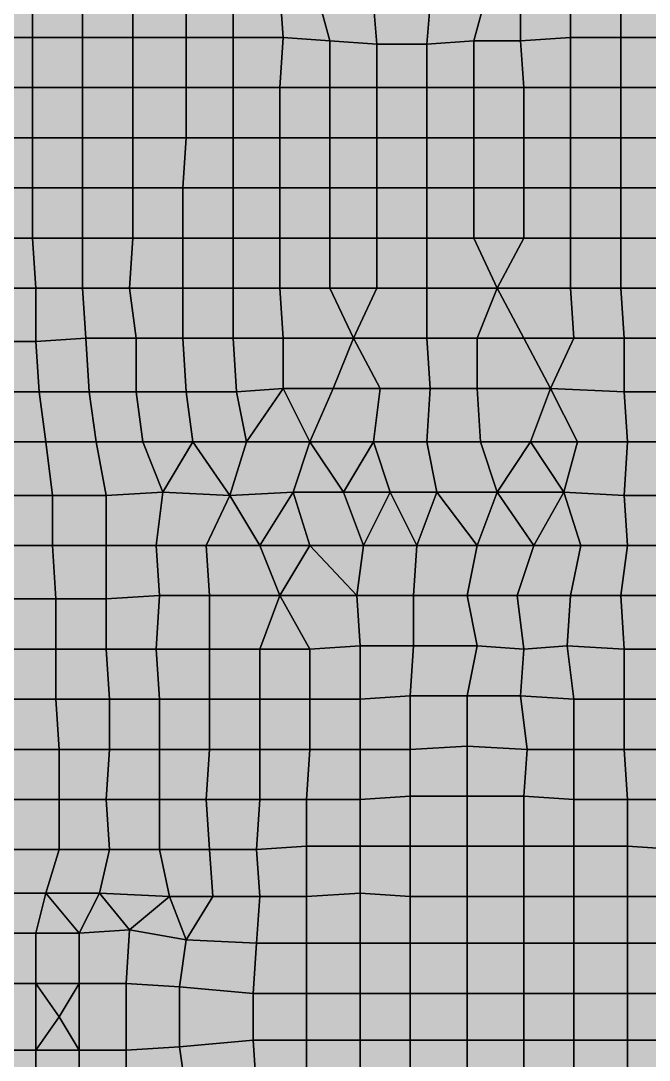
# Model space of a CAD drawing. Header units: metres. Extents: x -7480 to 79269, y -9100 to 45880.
# Drawn here: x 3330 to 7090, y 32220 to 38440 of the extents above; entities that cross this region are included whole.
import ezdxf

# ---------------------------------------------------------------- set-up
doc = ezdxf.new("R2010")
doc.units = ezdxf.units.M
for name, color, linetype in [('COLOR_1', 1, 'Continuous'), ('COLOR_181', 181, 'Continuous'), ('COLOR_3', 3, 'Continuous'), ('COLOR_5', 5, 'Continuous')]:
    doc.layers.add(name, color=color, linetype=linetype)

msp = doc.modelspace()

# ---------------------------------------------------------------- hatches: boundary and pattern name
at = {"layer": 'COLOR_1'}
for points in [[(5440, 38540), (5460, 38300), (5760, 38300), (5780, 38540)], [(5760, 38300), (6040, 38320), (6100, 38540), (5780, 38540)], [(3240, 33780), (3560, 33780), (3560, 34080), (3260, 34080)], [(3560, 33780), (3840, 33780), (3860, 34080), (3560, 34080)], [(3840, 33780), (4160, 33780), (4160, 34080), (3860, 34080)], [(4160, 33780), (4440, 33780), (4460, 34080), (4160, 34080)], [(4440, 33780), (4760, 33780), (4760, 34080), (4460, 34080)], [(4760, 33780), (5040, 33780), (5060, 34080), (4760, 34080)], [(6640, 33780), (6960, 33780), (6940, 34080), (6640, 34080)], [(6940, 34080), (6960, 33780), (7240, 33780), (7240, 34080)], [(4740, 33480), (5040, 33500), (5040, 33780), (4760, 33780)], [(3200, 33220), (3480, 33220), (3560, 33480), (3240, 33480)], [(3480, 33220), (3800, 33220), (3860, 33480), (3560, 33480)], [(3800, 33220), (4220, 33200), (4160, 33480), (3860, 33480)], [(4160, 33480), (4220, 33200), (4480, 33200), (4460, 33480)], [(4460, 33480), (4480, 33200), (4760, 33200), (4740, 33480)], [(4740, 33480), (4760, 33200), (5040, 33200), (5040, 33500)], [(6960, 33200), (7260, 33200), (7260, 33480), (6960, 33500)], [(3140, 32980), (3420, 32980), (3480, 33220), (3200, 33220)], [(3420, 32980), (3680, 32980), (3480, 33220)], [(3480, 33220), (3680, 32980), (3800, 33220)], [(3680, 32980), (3980, 33000), (3800, 33220)], [(3800, 33220), (3980, 33000), (4220, 33200)], [(3980, 33000), (4320, 32940), (4220, 33200)], [(4220, 33200), (4320, 32940), (4480, 33200)], [(4320, 32940), (4740, 32920), (4760, 33200), (4480, 33200)], [(4740, 32920), (5040, 32920), (5040, 33200), (4760, 33200)], [(4280, 32660), (4720, 32620), (4740, 32920), (4320, 32940)], [(4720, 32620), (5040, 32620), (5040, 32920), (4740, 32920)], [(4280, 32300), (4720, 32340), (4720, 32620), (4280, 32660)], [(4720, 32340), (5040, 32340), (5040, 32620), (4720, 32620)], [(4280, 32300), (4320, 32020), (4740, 32040), (4720, 32340)], [(4720, 32340), (4740, 32040), (5040, 32040), (5040, 32340)], [(3420, 31980), (3680, 31980), (3680, 32280), (3420, 32280)]]:
    msp.add_hatch(color=256, dxfattribs=at).paths.add_polyline_path(points)
at = {"layer": 'COLOR_181'}
for points in [[(3100, 38340), (3400, 38340), (3400, 38640), (3100, 38640)], [(3400, 38340), (3700, 38340), (3700, 38640), (3400, 38640)], [(3700, 38340), (4000, 38340), (4000, 38640), (3700, 38640)], [(4000, 38340), (4320, 38340), (4320, 38640), (4000, 38640)], [(4320, 38340), (4600, 38340), (4600, 38640), (4320, 38640)], [(4600, 38340), (4900, 38340), (4880, 38620), (4600, 38640)], [(6320, 38320), (6620, 38340), (6620, 38640), (6320, 38600)], [(6620, 38340), (6920, 38340), (6920, 38640), (6620, 38640)], [(6920, 38340), (7220, 38340), (7220, 38640), (6920, 38640)], [(4880, 38620), (4900, 38340), (5180, 38320), (5120, 38540)], [(6040, 38320), (6320, 38320), (6320, 38600), (6100, 38540)], [(5120, 38540), (5180, 38320), (5460, 38300), (5440, 38540)], [(3100, 38040), (3400, 38040), (3400, 38340), (3100, 38340)], [(3400, 38040), (3700, 38040), (3700, 38340), (3400, 38340)], [(3700, 38040), (4000, 38040), (4000, 38340), (3700, 38340)], [(4000, 38040), (4320, 38040), (4320, 38340), (4000, 38340)], [(4320, 38040), (4600, 38040), (4600, 38340), (4320, 38340)], [(4600, 38040), (4880, 38040), (4900, 38340), (4600, 38340)], [(4880, 38040), (5180, 38040), (5180, 38320), (4900, 38340)], [(5180, 38040), (5460, 38040), (5460, 38300), (5180, 38320)], [(5760, 38040), (6040, 38040), (6040, 38320), (5760, 38300)], [(6040, 38040), (6340, 38040), (6320, 38320), (6040, 38320)], [(6320, 38320), (6340, 38040), (6620, 38040), (6620, 38340)], [(6620, 38040), (6920, 38040), (6920, 38340), (6620, 38340)], [(6920, 38040), (7220, 38040), (7220, 38340), (6920, 38340)], [(5460, 38040), (5760, 38040), (5760, 38300), (5460, 38300)], [(3100, 37740), (3400, 37740), (3400, 38040), (3100, 38040)], [(3400, 37740), (3700, 37740), (3700, 38040), (3400, 38040)], [(3700, 37740), (4000, 37740), (4000, 38040), (3700, 38040)], [(4000, 37740), (4320, 37740), (4320, 38040), (4000, 38040)], [(4320, 37740), (4600, 37740), (4600, 38040), (4320, 38040)], [(4600, 37740), (4880, 37740), (4880, 38040), (4600, 38040)], [(4880, 37740), (5180, 37740), (5180, 38040), (4880, 38040)], [(5180, 37740), (5460, 37740), (5460, 38040), (5180, 38040)], [(5460, 37740), (5760, 37740), (5760, 38040), (5460, 38040)], [(5760, 37740), (6040, 37740), (6040, 38040), (5760, 38040)], [(6040, 37740), (6340, 37740), (6340, 38040), (6040, 38040)], [(6340, 37740), (6620, 37740), (6620, 38040), (6340, 38040)], [(6620, 37740), (6920, 37740), (6920, 38040), (6620, 38040)], [(6920, 37740), (7220, 37740), (7220, 38040), (6920, 38040)], [(3100, 37440), (3400, 37440), (3400, 37740), (3100, 37740)], [(3400, 37440), (3700, 37440), (3700, 37740), (3400, 37740)], [(3700, 37440), (4000, 37440), (4000, 37740), (3700, 37740)], [(4000, 37440), (4300, 37440), (4320, 37740), (4000, 37740)], [(4300, 37440), (4600, 37440), (4600, 37740), (4320, 37740)], [(4600, 37440), (4880, 37440), (4880, 37740), (4600, 37740)], [(4880, 37440), (5180, 37440), (5180, 37740), (4880, 37740)], [(5180, 37440), (5460, 37440), (5460, 37740), (5180, 37740)], [(5460, 37440), (5760, 37440), (5760, 37740), (5460, 37740)], [(5760, 37440), (6040, 37440), (6040, 37740), (5760, 37740)], [(6040, 37440), (6340, 37440), (6340, 37740), (6040, 37740)], [(6340, 37440), (6620, 37440), (6620, 37740), (6340, 37740)], [(6620, 37440), (6920, 37440), (6920, 37740), (6620, 37740)], [(6920, 37440), (7220, 37440), (7220, 37740), (6920, 37740)], [(3100, 37140), (3400, 37140), (3400, 37440), (3100, 37440)], [(3400, 37140), (3700, 37140), (3700, 37440), (3400, 37440)], [(3700, 37140), (4000, 37140), (4000, 37440), (3700, 37440)], [(4000, 37140), (4300, 37140), (4300, 37440), (4000, 37440)], [(4300, 37140), (4600, 37140), (4600, 37440), (4300, 37440)], [(4600, 37140), (4880, 37140), (4880, 37440), (4600, 37440)], [(4880, 37140), (5180, 37140), (5180, 37440), (4880, 37440)], [(5180, 37140), (5460, 37140), (5460, 37440), (5180, 37440)], [(5460, 37140), (5760, 37140), (5760, 37440), (5460, 37440)], [(5760, 37140), (6040, 37140), (6040, 37440), (5760, 37440)], [(6040, 37140), (6340, 37140), (6340, 37440), (6040, 37440)], [(6340, 37140), (6620, 37140), (6620, 37440), (6340, 37440)], [(6620, 37140), (6920, 37140), (6920, 37440), (6620, 37440)], [(6920, 37140), (7240, 37140), (7220, 37440), (6920, 37440)], [(3100, 37140), (3120, 36840), (3420, 36840), (3400, 37140)], [(3400, 37140), (3420, 36840), (3700, 36840), (3700, 37140)], [(3700, 36840), (3980, 36840), (4000, 37140), (3700, 37140)], [(3980, 36840), (4300, 36840), (4300, 37140), (4000, 37140)], [(4300, 36840), (4600, 36840), (4600, 37140), (4300, 37140)], [(4600, 36840), (4880, 36840), (4880, 37140), (4600, 37140)], [(4880, 36840), (5180, 36840), (5180, 37140), (4880, 37140)], [(5180, 36840), (5460, 36840), (5460, 37140), (5180, 37140)], [(5460, 36840), (5760, 36840), (5760, 37140), (5460, 37140)], [(5760, 36840), (6180, 36840), (6040, 37140), (5760, 37140)], [(6040, 37140), (6180, 36840), (6340, 37140)], [(6180, 36840), (6620, 36840), (6620, 37140), (6340, 37140)], [(6620, 36840), (6920, 36840), (6920, 37140), (6620, 37140)], [(6920, 36840), (7220, 36840), (7240, 37140), (6920, 37140)], [(3100, 36520), (3420, 36520), (3420, 36840), (3120, 36840)], [(3420, 36520), (3720, 36540), (3700, 36840), (3420, 36840)], [(3700, 36840), (3720, 36540), (4020, 36540), (3980, 36840)], [(3980, 36840), (4020, 36540), (4300, 36540), (4300, 36840)], [(4300, 36540), (4600, 36540), (4600, 36840), (4300, 36840)], [(4600, 36540), (4900, 36540), (4880, 36840), (4600, 36840)], [(4880, 36840), (4900, 36540), (5320, 36540), (5180, 36840)], [(5180, 36840), (5320, 36540), (5460, 36840)], [(5320, 36540), (5760, 36540), (5760, 36840), (5460, 36840)], [(5760, 36540), (6060, 36540), (6180, 36840), (5760, 36840)], [(6060, 36540), (6340, 36540), (6180, 36840)], [(6180, 36840), (6340, 36540), (6640, 36540), (6620, 36840)], [(6620, 36840), (6640, 36540), (6940, 36540), (6920, 36840)], [(6920, 36840), (6940, 36540), (7240, 36540), (7220, 36840)], [(3100, 36520), (3160, 36220), (3440, 36220), (3420, 36520)], [(3420, 36520), (3440, 36220), (3740, 36220), (3720, 36540)], [(3720, 36540), (3740, 36220), (4020, 36220), (4020, 36540)], [(4020, 36220), (4320, 36220), (4300, 36540), (4020, 36540)], [(4300, 36540), (4320, 36220), (4620, 36220), (4600, 36540)], [(4600, 36540), (4620, 36220), (4900, 36240), (4900, 36540)], [(4900, 36240), (5200, 36240), (5320, 36540), (4900, 36540)], [(5200, 36240), (5480, 36240), (5320, 36540)], [(5320, 36540), (5480, 36240), (5780, 36240), (5760, 36540)], [(5760, 36540), (5780, 36240), (6060, 36240), (6060, 36540)], [(6060, 36240), (6500, 36240), (6340, 36540), (6060, 36540)], [(6340, 36540), (6500, 36240), (6640, 36540)], [(6500, 36240), (6940, 36220), (6940, 36540), (6640, 36540)], [(6940, 36220), (7240, 36220), (7240, 36540), (6940, 36540)], [(3160, 36220), (3180, 35920), (3480, 35920), (3440, 36220)], [(3440, 36220), (3480, 35920), (3780, 35920), (3740, 36220)], [(3740, 36220), (3780, 35920), (4060, 35920), (4020, 36220)], [(4020, 36220), (4060, 35920), (4360, 35920), (4320, 36220)], [(4320, 36220), (4360, 35920), (4680, 35920), (4620, 36220)], [(4620, 36220), (4680, 35920), (4900, 36240)], [(4680, 35920), (5060, 35920), (4900, 36240)], [(4900, 36240), (5060, 35920), (5200, 36240)], [(5060, 35920), (5440, 35920), (5480, 36240), (5200, 36240)], [(5440, 35920), (5760, 35920), (5780, 36240), (5480, 36240)], [(5760, 35920), (6080, 35920), (6060, 36240), (5780, 36240)], [(6060, 36240), (6080, 35920), (6380, 35920), (6500, 36240)], [(6380, 35920), (6660, 35920), (6500, 36240)], [(6500, 36240), (6660, 35920), (6960, 35920), (6940, 36220)], [(6940, 36220), (6960, 35920), (7260, 35920), (7240, 36220)], [(3180, 35920), (3220, 35600), (3520, 35600), (3480, 35920)], [(3480, 35920), (3520, 35600), (3840, 35600), (3780, 35920)], [(3780, 35920), (3840, 35600), (4180, 35620), (4060, 35920)], [(4060, 35920), (4180, 35620), (4360, 35920)], [(4180, 35620), (4580, 35600), (4360, 35920)], [(4360, 35920), (4580, 35600), (4680, 35920)], [(4580, 35600), (4960, 35620), (5060, 35920), (4680, 35920)], [(4960, 35620), (5260, 35620), (5060, 35920)], [(5060, 35920), (5260, 35620), (5440, 35920)], [(5260, 35620), (5540, 35620), (5440, 35920)], [(5440, 35920), (5540, 35620), (5820, 35620), (5760, 35920)], [(5760, 35920), (5820, 35620), (6180, 35620), (6080, 35920)], [(6080, 35920), (6180, 35620), (6380, 35920)], [(6180, 35620), (6580, 35620), (6380, 35920)], [(6380, 35920), (6580, 35620), (6660, 35920)], [(6580, 35620), (6940, 35600), (6960, 35920), (6660, 35920)], [(6940, 35600), (7260, 35600), (7260, 35920), (6960, 35920)], [(3100, 35300), (3520, 35300), (3520, 35600), (3220, 35600)], [(3520, 35300), (3840, 35300), (3840, 35600), (3520, 35600)], [(3840, 35300), (4140, 35300), (4180, 35620), (3840, 35600)], [(4140, 35300), (4440, 35300), (4580, 35600), (4180, 35620)], [(4440, 35300), (4760, 35300), (4580, 35600)], [(4580, 35600), (4760, 35300), (4960, 35620)], [(4760, 35300), (5060, 35300), (4960, 35620)], [(4960, 35620), (5060, 35300), (5380, 35300), (5260, 35620)], [(5260, 35620), (5380, 35300), (5540, 35620)], [(5380, 35300), (5700, 35300), (5540, 35620)], [(5540, 35620), (5700, 35300), (5820, 35620)], [(5700, 35300), (6060, 35300), (5820, 35620)], [(5820, 35620), (6060, 35300), (6180, 35620)], [(6060, 35300), (6400, 35300), (6180, 35620)], [(6180, 35620), (6400, 35300), (6580, 35620)], [(6400, 35300), (6680, 35300), (6580, 35620)], [(6580, 35620), (6680, 35300), (6960, 35300), (6940, 35600)], [(6940, 35600), (6960, 35300), (7260, 35300), (7260, 35600)], [(3100, 35300), (3240, 34980), (3540, 34980), (3520, 35300)], [(3520, 35300), (3540, 34980), (3840, 34980), (3840, 35300)], [(3840, 34980), (4160, 35000), (4140, 35300), (3840, 35300)], [(4140, 35300), (4160, 35000), (4460, 35000), (4440, 35300)], [(4440, 35300), (4460, 35000), (4880, 35000), (4760, 35300)], [(4760, 35300), (4880, 35000), (5060, 35300)], [(4880, 35000), (5340, 35000), (5060, 35300)], [(5060, 35300), (5340, 35000), (5380, 35300)], [(5340, 35000), (5680, 35000), (5700, 35300), (5380, 35300)], [(5680, 35000), (6000, 35000), (6060, 35300), (5700, 35300)], [(6000, 35000), (6300, 35000), (6400, 35300), (6060, 35300)], [(6300, 35000), (6620, 35000), (6680, 35300), (6400, 35300)], [(6620, 35000), (6920, 35000), (6960, 35300), (6680, 35300)], [(6920, 35000), (7240, 35000), (7260, 35300), (6960, 35300)], [(3240, 34680), (3540, 34680), (3540, 34980), (3240, 34980)], [(3540, 34680), (3840, 34680), (3840, 34980), (3540, 34980)], [(3840, 34680), (4140, 34680), (4160, 35000), (3840, 34980)], [(4140, 34680), (4460, 34680), (4460, 35000), (4160, 35000)], [(4460, 34680), (4760, 34680), (4880, 35000), (4460, 35000)], [(4760, 34680), (5060, 34680), (4880, 35000)], [(4880, 35000), (5060, 34680), (5360, 34700), (5340, 35000)], [(5340, 35000), (5360, 34700), (5680, 34700), (5680, 35000)], [(5680, 34700), (6060, 34700), (6000, 35000), (5680, 35000)], [(6000, 35000), (6060, 34700), (6340, 34680), (6300, 35000)], [(6300, 35000), (6340, 34680), (6600, 34700), (6620, 35000)], [(6600, 34700), (6940, 34680), (6920, 35000), (6620, 35000)], [(6920, 35000), (6940, 34680), (7240, 34680), (7240, 35000)], [(3240, 34380), (3540, 34380), (3540, 34680), (3240, 34680)], [(3540, 34380), (3860, 34380), (3840, 34680), (3540, 34680)], [(3840, 34680), (3860, 34380), (4160, 34380), (4140, 34680)], [(4140, 34680), (4160, 34380), (4460, 34380), (4460, 34680)], [(4460, 34380), (4760, 34380), (4760, 34680), (4460, 34680)], [(4760, 34380), (5060, 34380), (5060, 34680), (4760, 34680)], [(5060, 34380), (5360, 34380), (5360, 34700), (5060, 34680)], [(5360, 34380), (5660, 34400), (5680, 34700), (5360, 34700)], [(5660, 34400), (6000, 34400), (6060, 34700), (5680, 34700)], [(6000, 34400), (6320, 34400), (6340, 34680), (6060, 34700)], [(6320, 34400), (6640, 34380), (6600, 34700), (6340, 34680)], [(6600, 34700), (6640, 34380), (6940, 34380), (6940, 34680)], [(6940, 34380), (7240, 34380), (7240, 34680), (6940, 34680)], [(5360, 34080), (5660, 34080), (5660, 34400), (5360, 34380)], [(5660, 34080), (6000, 34100), (6000, 34400), (5660, 34400)], [(6000, 34100), (6360, 34080), (6320, 34400), (6000, 34400)], [(6320, 34400), (6360, 34080), (6640, 34080), (6640, 34380)], [(3240, 34380), (3260, 34080), (3560, 34080), (3540, 34380)], [(3540, 34380), (3560, 34080), (3860, 34080), (3860, 34380)], [(3860, 34080), (4160, 34080), (4160, 34380), (3860, 34380)], [(4160, 34080), (4460, 34080), (4460, 34380), (4160, 34380)], [(4460, 34080), (4760, 34080), (4760, 34380), (4460, 34380)], [(4760, 34080), (5060, 34080), (5060, 34380), (4760, 34380)], [(5060, 34080), (5360, 34080), (5360, 34380), (5060, 34380)], [(6640, 34080), (6940, 34080), (6940, 34380), (6640, 34380)], [(6940, 34080), (7240, 34080), (7240, 34380), (6940, 34380)], [(5660, 33800), (6000, 33800), (6000, 34100), (5660, 34080)], [(6000, 33800), (6340, 33800), (6360, 34080), (6000, 34100)], [(5040, 33780), (5360, 33780), (5360, 34080), (5060, 34080)], [(5360, 33780), (5660, 33800), (5660, 34080), (5360, 34080)], [(6340, 33800), (6640, 33780), (6640, 34080), (6360, 34080)], [(3240, 33480), (3560, 33480), (3560, 33780), (3240, 33780)], [(3560, 33480), (3860, 33480), (3840, 33780), (3560, 33780)], [(3840, 33780), (3860, 33480), (4160, 33480), (4160, 33780)], [(4160, 33480), (4460, 33480), (4440, 33780), (4160, 33780)], [(4440, 33780), (4460, 33480), (4740, 33480), (4760, 33780)], [(5040, 33500), (5360, 33500), (5360, 33780), (5040, 33780)], [(5360, 33500), (5660, 33500), (5660, 33800), (5360, 33780)], [(5660, 33500), (6000, 33500), (6000, 33800), (5660, 33800)], [(6000, 33500), (6340, 33500), (6340, 33800), (6000, 33800)], [(6340, 33500), (6640, 33500), (6640, 33780), (6340, 33800)], [(6640, 33500), (6960, 33500), (6960, 33780), (6640, 33780)], [(5040, 33200), (5360, 33220), (5360, 33500), (5040, 33500)], [(5360, 33220), (5660, 33200), (5660, 33500), (5360, 33500)], [(5660, 33200), (6000, 33200), (6000, 33500), (5660, 33500)], [(6000, 33200), (6340, 33200), (6340, 33500), (6000, 33500)], [(6340, 33200), (6640, 33200), (6640, 33500), (6340, 33500)], [(6640, 33200), (6960, 33200), (6960, 33500), (6640, 33500)], [(5040, 32920), (5360, 32920), (5360, 33220), (5040, 33200)], [(5360, 32920), (5660, 32920), (5660, 33200), (5360, 33220)], [(5660, 32920), (6000, 32920), (6000, 33200), (5660, 33200)], [(6000, 32920), (6340, 32920), (6340, 33200), (6000, 33200)], [(6340, 32920), (6640, 32920), (6640, 33200), (6340, 33200)], [(6640, 32920), (6960, 32920), (6960, 33200), (6640, 33200)], [(5040, 32620), (5360, 32620), (5360, 32920), (5040, 32920)], [(5360, 32620), (5660, 32620), (5660, 32920), (5360, 32920)], [(5660, 32620), (6000, 32620), (6000, 32920), (5660, 32920)], [(6000, 32620), (6340, 32620), (6340, 32920), (6000, 32920)], [(6340, 32620), (6640, 32620), (6640, 32920), (6340, 32920)], [(6640, 32620), (6960, 32620), (6960, 32920), (6640, 32920)], [(3160, 32280), (3420, 32280), (3420, 32680), (3160, 32680)], [(3420, 32280), (3560, 32480), (3420, 32680)], [(3420, 32680), (3560, 32480), (3680, 32680)], [(3560, 32480), (3680, 32280), (3680, 32680)], [(3680, 32280), (3960, 32280), (3960, 32680), (3680, 32680)], [(3960, 32280), (4280, 32300), (4280, 32660), (3960, 32680)], [(5040, 32340), (5360, 32340), (5360, 32620), (5040, 32620)], [(5360, 32340), (5660, 32340), (5660, 32620), (5360, 32620)], [(5660, 32340), (6000, 32340), (6000, 32620), (5660, 32620)], [(6000, 32340), (6340, 32340), (6340, 32620), (6000, 32620)], [(6340, 32340), (6640, 32340), (6640, 32620), (6340, 32620)], [(6640, 32340), (6960, 32340), (6960, 32620), (6640, 32620)], [(3420, 32280), (3680, 32280), (3560, 32480)], [(5040, 32040), (5360, 32040), (5360, 32340), (5040, 32340)], [(5360, 32040), (5660, 32040), (5660, 32340), (5360, 32340)], [(5660, 32040), (6000, 32040), (6000, 32340), (5660, 32340)], [(6000, 32040), (6340, 32040), (6340, 32340), (6000, 32340)], [(6340, 32040), (6640, 32040), (6640, 32340), (6340, 32340)], [(6640, 32040), (6960, 32040), (6960, 32340), (6640, 32340)]]:
    msp.add_hatch(color=256, dxfattribs=at).paths.add_polyline_path(points)
at = {"layer": 'COLOR_3'}
for points in [[(6960, 33500), (7260, 33480), (7240, 33780), (6960, 33780)], [(6960, 32920), (7260, 32920), (7260, 33200), (6960, 33200)], [(3140, 32980), (3160, 32680), (3420, 32680), (3420, 32980)], [(3420, 32680), (3680, 32680), (3680, 32980), (3420, 32980)], [(3680, 32680), (3960, 32680), (3980, 33000), (3680, 32980)], [(6960, 32620), (7260, 32620), (7260, 32920), (6960, 32920)], [(6960, 32340), (7260, 32340), (7260, 32620), (6960, 32620)], [(3960, 31980), (4320, 32020), (4280, 32300), (3960, 32280)], [(6960, 32040), (7260, 32040), (7260, 32340), (6960, 32340)], [(3140, 31980), (3420, 31980), (3420, 32280), (3160, 32280)], [(3680, 31980), (3960, 31980), (3960, 32280), (3680, 32280)]]:
    msp.add_hatch(color=256, dxfattribs=at).paths.add_polyline_path(points)
at = {"layer": 'COLOR_5'}
msp.add_hatch(color=256, dxfattribs=at).paths.add_polyline_path([(3960, 32680), (4280, 32660), (4320, 32940), (3980, 33000)])

# ---------------------------------------------------------------- linework, layer by layer
at = {"layer": 'COLOR_1'}
for points in [[(5440, 38540), (5460, 38300), (5760, 38300), (5780, 38540)], [(5760, 38300), (6040, 38320), (6100, 38540), (5780, 38540)], [(3240, 33780), (3560, 33780), (3560, 34080), (3260, 34080)], [(3560, 33780), (3840, 33780), (3860, 34080), (3560, 34080)], [(3840, 33780), (4160, 33780), (4160, 34080), (3860, 34080)], [(4160, 33780), (4440, 33780), (4460, 34080), (4160, 34080)], [(4440, 33780), (4760, 33780), (4760, 34080), (4460, 34080)], [(4760, 33780), (5040, 33780), (5060, 34080), (4760, 34080)], [(6640, 33780), (6960, 33780), (6940, 34080), (6640, 34080)], [(6940, 34080), (6960, 33780), (7240, 33780), (7240, 34080)], [(4740, 33480), (5040, 33500), (5040, 33780), (4760, 33780)], [(3200, 33220), (3480, 33220), (3560, 33480), (3240, 33480)], [(3480, 33220), (3800, 33220), (3860, 33480), (3560, 33480)], [(3800, 33220), (4220, 33200), (4160, 33480), (3860, 33480)], [(4160, 33480), (4220, 33200), (4480, 33200), (4460, 33480)], [(4460, 33480), (4480, 33200), (4760, 33200), (4740, 33480)], [(4740, 33480), (4760, 33200), (5040, 33200), (5040, 33500)], [(6960, 33200), (7260, 33200), (7260, 33480), (6960, 33500)], [(3140, 32980), (3420, 32980), (3480, 33220), (3200, 33220)], [(3420, 32980), (3680, 32980), (3480, 33220)], [(3480, 33220), (3680, 32980), (3800, 33220)], [(3680, 32980), (3980, 33000), (3800, 33220)], [(3800, 33220), (3980, 33000), (4220, 33200)], [(3980, 33000), (4320, 32940), (4220, 33200)], [(4220, 33200), (4320, 32940), (4480, 33200)], [(4320, 32940), (4740, 32920), (4760, 33200), (4480, 33200)], [(4740, 32920), (5040, 32920), (5040, 33200), (4760, 33200)], [(4280, 32660), (4720, 32620), (4740, 32920), (4320, 32940)], [(4720, 32620), (5040, 32620), (5040, 32920), (4740, 32920)], [(4280, 32300), (4720, 32340), (4720, 32620), (4280, 32660)], [(4720, 32340), (5040, 32340), (5040, 32620), (4720, 32620)], [(4280, 32300), (4320, 32020), (4740, 32040), (4720, 32340)], [(4720, 32340), (4740, 32040), (5040, 32040), (5040, 32340)], [(3420, 31980), (3680, 31980), (3680, 32280), (3420, 32280)]]:
    msp.add_lwpolyline(points, close=True, dxfattribs=at)
at = {"layer": 'COLOR_181'}
for points in [[(3100, 38340), (3400, 38340), (3400, 38640), (3100, 38640)], [(3400, 38340), (3700, 38340), (3700, 38640), (3400, 38640)], [(3700, 38340), (4000, 38340), (4000, 38640), (3700, 38640)], [(4000, 38340), (4320, 38340), (4320, 38640), (4000, 38640)], [(4320, 38340), (4600, 38340), (4600, 38640), (4320, 38640)], [(4600, 38340), (4900, 38340), (4880, 38620), (4600, 38640)], [(6320, 38320), (6620, 38340), (6620, 38640), (6320, 38600)], [(6620, 38340), (6920, 38340), (6920, 38640), (6620, 38640)], [(6920, 38340), (7220, 38340), (7220, 38640), (6920, 38640)], [(4880, 38620), (4900, 38340), (5180, 38320), (5120, 38540)], [(6040, 38320), (6320, 38320), (6320, 38600), (6100, 38540)], [(5120, 38540), (5180, 38320), (5460, 38300), (5440, 38540)], [(3100, 38040), (3400, 38040), (3400, 38340), (3100, 38340)], [(3400, 38040), (3700, 38040), (3700, 38340), (3400, 38340)], [(3700, 38040), (4000, 38040), (4000, 38340), (3700, 38340)], [(4000, 38040), (4320, 38040), (4320, 38340), (4000, 38340)], [(4320, 38040), (4600, 38040), (4600, 38340), (4320, 38340)], [(4600, 38040), (4880, 38040), (4900, 38340), (4600, 38340)], [(4880, 38040), (5180, 38040), (5180, 38320), (4900, 38340)], [(5180, 38040), (5460, 38040), (5460, 38300), (5180, 38320)], [(5760, 38040), (6040, 38040), (6040, 38320), (5760, 38300)], [(6040, 38040), (6340, 38040), (6320, 38320), (6040, 38320)], [(6320, 38320), (6340, 38040), (6620, 38040), (6620, 38340)], [(6620, 38040), (6920, 38040), (6920, 38340), (6620, 38340)], [(6920, 38040), (7220, 38040), (7220, 38340), (6920, 38340)], [(5460, 38040), (5760, 38040), (5760, 38300), (5460, 38300)], [(3100, 37740), (3400, 37740), (3400, 38040), (3100, 38040)], [(3400, 37740), (3700, 37740), (3700, 38040), (3400, 38040)], [(3700, 37740), (4000, 37740), (4000, 38040), (3700, 38040)], [(4000, 37740), (4320, 37740), (4320, 38040), (4000, 38040)], [(4320, 37740), (4600, 37740), (4600, 38040), (4320, 38040)], [(4600, 37740), (4880, 37740), (4880, 38040), (4600, 38040)], [(4880, 37740), (5180, 37740), (5180, 38040), (4880, 38040)], [(5180, 37740), (5460, 37740), (5460, 38040), (5180, 38040)], [(5460, 37740), (5760, 37740), (5760, 38040), (5460, 38040)], [(5760, 37740), (6040, 37740), (6040, 38040), (5760, 38040)], [(6040, 37740), (6340, 37740), (6340, 38040), (6040, 38040)], [(6340, 37740), (6620, 37740), (6620, 38040), (6340, 38040)], [(6620, 37740), (6920, 37740), (6920, 38040), (6620, 38040)], [(6920, 37740), (7220, 37740), (7220, 38040), (6920, 38040)], [(3100, 37440), (3400, 37440), (3400, 37740), (3100, 37740)], [(3400, 37440), (3700, 37440), (3700, 37740), (3400, 37740)], [(3700, 37440), (4000, 37440), (4000, 37740), (3700, 37740)], [(4000, 37440), (4300, 37440), (4320, 37740), (4000, 37740)], [(4300, 37440), (4600, 37440), (4600, 37740), (4320, 37740)], [(4600, 37440), (4880, 37440), (4880, 37740), (4600, 37740)], [(4880, 37440), (5180, 37440), (5180, 37740), (4880, 37740)], [(5180, 37440), (5460, 37440), (5460, 37740), (5180, 37740)], [(5460, 37440), (5760, 37440), (5760, 37740), (5460, 37740)], [(5760, 37440), (6040, 37440), (6040, 37740), (5760, 37740)], [(6040, 37440), (6340, 37440), (6340, 37740), (6040, 37740)], [(6340, 37440), (6620, 37440), (6620, 37740), (6340, 37740)], [(6620, 37440), (6920, 37440), (6920, 37740), (6620, 37740)], [(6920, 37440), (7220, 37440), (7220, 37740), (6920, 37740)], [(3100, 37140), (3400, 37140), (3400, 37440), (3100, 37440)], [(3400, 37140), (3700, 37140), (3700, 37440), (3400, 37440)], [(3700, 37140), (4000, 37140), (4000, 37440), (3700, 37440)], [(4000, 37140), (4300, 37140), (4300, 37440), (4000, 37440)], [(4300, 37140), (4600, 37140), (4600, 37440), (4300, 37440)], [(4600, 37140), (4880, 37140), (4880, 37440), (4600, 37440)], [(4880, 37140), (5180, 37140), (5180, 37440), (4880, 37440)], [(5180, 37140), (5460, 37140), (5460, 37440), (5180, 37440)], [(5460, 37140), (5760, 37140), (5760, 37440), (5460, 37440)], [(5760, 37140), (6040, 37140), (6040, 37440), (5760, 37440)], [(6040, 37140), (6340, 37140), (6340, 37440), (6040, 37440)], [(6340, 37140), (6620, 37140), (6620, 37440), (6340, 37440)], [(6620, 37140), (6920, 37140), (6920, 37440), (6620, 37440)], [(6920, 37140), (7240, 37140), (7220, 37440), (6920, 37440)], [(3100, 37140), (3120, 36840), (3420, 36840), (3400, 37140)], [(3400, 37140), (3420, 36840), (3700, 36840), (3700, 37140)], [(3700, 36840), (3980, 36840), (4000, 37140), (3700, 37140)], [(3980, 36840), (4300, 36840), (4300, 37140), (4000, 37140)], [(4300, 36840), (4600, 36840), (4600, 37140), (4300, 37140)], [(4600, 36840), (4880, 36840), (4880, 37140), (4600, 37140)], [(4880, 36840), (5180, 36840), (5180, 37140), (4880, 37140)], [(5180, 36840), (5460, 36840), (5460, 37140), (5180, 37140)], [(5460, 36840), (5760, 36840), (5760, 37140), (5460, 37140)], [(5760, 36840), (6180, 36840), (6040, 37140), (5760, 37140)], [(6040, 37140), (6180, 36840), (6340, 37140)], [(6180, 36840), (6620, 36840), (6620, 37140), (6340, 37140)], [(6620, 36840), (6920, 36840), (6920, 37140), (6620, 37140)], [(6920, 36840), (7220, 36840), (7240, 37140), (6920, 37140)], [(3100, 36520), (3420, 36520), (3420, 36840), (3120, 36840)], [(3420, 36520), (3720, 36540), (3700, 36840), (3420, 36840)], [(3700, 36840), (3720, 36540), (4020, 36540), (3980, 36840)], [(3980, 36840), (4020, 36540), (4300, 36540), (4300, 36840)], [(4300, 36540), (4600, 36540), (4600, 36840), (4300, 36840)], [(4600, 36540), (4900, 36540), (4880, 36840), (4600, 36840)], [(4880, 36840), (4900, 36540), (5320, 36540), (5180, 36840)], [(5180, 36840), (5320, 36540), (5460, 36840)], [(5320, 36540), (5760, 36540), (5760, 36840), (5460, 36840)], [(5760, 36540), (6060, 36540), (6180, 36840), (5760, 36840)], [(6060, 36540), (6340, 36540), (6180, 36840)], [(6180, 36840), (6340, 36540), (6640, 36540), (6620, 36840)], [(6620, 36840), (6640, 36540), (6940, 36540), (6920, 36840)], [(6920, 36840), (6940, 36540), (7240, 36540), (7220, 36840)], [(3100, 36520), (3160, 36220), (3440, 36220), (3420, 36520)], [(3420, 36520), (3440, 36220), (3740, 36220), (3720, 36540)], [(3720, 36540), (3740, 36220), (4020, 36220), (4020, 36540)], [(4020, 36220), (4320, 36220), (4300, 36540), (4020, 36540)], [(4300, 36540), (4320, 36220), (4620, 36220), (4600, 36540)], [(4600, 36540), (4620, 36220), (4900, 36240), (4900, 36540)], [(4900, 36240), (5200, 36240), (5320, 36540), (4900, 36540)], [(5200, 36240), (5480, 36240), (5320, 36540)], [(5320, 36540), (5480, 36240), (5780, 36240), (5760, 36540)], [(5760, 36540), (5780, 36240), (6060, 36240), (6060, 36540)], [(6060, 36240), (6500, 36240), (6340, 36540), (6060, 36540)], [(6340, 36540), (6500, 36240), (6640, 36540)], [(6500, 36240), (6940, 36220), (6940, 36540), (6640, 36540)], [(6940, 36220), (7240, 36220), (7240, 36540), (6940, 36540)], [(3160, 36220), (3180, 35920), (3480, 35920), (3440, 36220)], [(3440, 36220), (3480, 35920), (3780, 35920), (3740, 36220)], [(3740, 36220), (3780, 35920), (4060, 35920), (4020, 36220)], [(4020, 36220), (4060, 35920), (4360, 35920), (4320, 36220)], [(4320, 36220), (4360, 35920), (4680, 35920), (4620, 36220)], [(4620, 36220), (4680, 35920), (4900, 36240)], [(4680, 35920), (5060, 35920), (4900, 36240)], [(4900, 36240), (5060, 35920), (5200, 36240)], [(5060, 35920), (5440, 35920), (5480, 36240), (5200, 36240)], [(5440, 35920), (5760, 35920), (5780, 36240), (5480, 36240)], [(5760, 35920), (6080, 35920), (6060, 36240), (5780, 36240)], [(6060, 36240), (6080, 35920), (6380, 35920), (6500, 36240)], [(6380, 35920), (6660, 35920), (6500, 36240)], [(6500, 36240), (6660, 35920), (6960, 35920), (6940, 36220)], [(6940, 36220), (6960, 35920), (7260, 35920), (7240, 36220)], [(3180, 35920), (3220, 35600), (3520, 35600), (3480, 35920)], [(3480, 35920), (3520, 35600), (3840, 35600), (3780, 35920)], [(3780, 35920), (3840, 35600), (4180, 35620), (4060, 35920)], [(4060, 35920), (4180, 35620), (4360, 35920)], [(4180, 35620), (4580, 35600), (4360, 35920)], [(4360, 35920), (4580, 35600), (4680, 35920)], [(4580, 35600), (4960, 35620), (5060, 35920), (4680, 35920)], [(4960, 35620), (5260, 35620), (5060, 35920)], [(5060, 35920), (5260, 35620), (5440, 35920)], [(5260, 35620), (5540, 35620), (5440, 35920)], [(5440, 35920), (5540, 35620), (5820, 35620), (5760, 35920)], [(5760, 35920), (5820, 35620), (6180, 35620), (6080, 35920)], [(6080, 35920), (6180, 35620), (6380, 35920)], [(6180, 35620), (6580, 35620), (6380, 35920)], [(6380, 35920), (6580, 35620), (6660, 35920)], [(6580, 35620), (6940, 35600), (6960, 35920), (6660, 35920)], [(6940, 35600), (7260, 35600), (7260, 35920), (6960, 35920)], [(3100, 35300), (3520, 35300), (3520, 35600), (3220, 35600)], [(3520, 35300), (3840, 35300), (3840, 35600), (3520, 35600)], [(3840, 35300), (4140, 35300), (4180, 35620), (3840, 35600)], [(4140, 35300), (4440, 35300), (4580, 35600), (4180, 35620)], [(4440, 35300), (4760, 35300), (4580, 35600)], [(4580, 35600), (4760, 35300), (4960, 35620)], [(4760, 35300), (5060, 35300), (4960, 35620)], [(4960, 35620), (5060, 35300), (5380, 35300), (5260, 35620)], [(5260, 35620), (5380, 35300), (5540, 35620)], [(5380, 35300), (5700, 35300), (5540, 35620)], [(5540, 35620), (5700, 35300), (5820, 35620)], [(5700, 35300), (6060, 35300), (5820, 35620)], [(5820, 35620), (6060, 35300), (6180, 35620)], [(6060, 35300), (6400, 35300), (6180, 35620)], [(6180, 35620), (6400, 35300), (6580, 35620)], [(6400, 35300), (6680, 35300), (6580, 35620)], [(6580, 35620), (6680, 35300), (6960, 35300), (6940, 35600)], [(6940, 35600), (6960, 35300), (7260, 35300), (7260, 35600)], [(3100, 35300), (3240, 34980), (3540, 34980), (3520, 35300)], [(3520, 35300), (3540, 34980), (3840, 34980), (3840, 35300)], [(3840, 34980), (4160, 35000), (4140, 35300), (3840, 35300)], [(4140, 35300), (4160, 35000), (4460, 35000), (4440, 35300)], [(4440, 35300), (4460, 35000), (4880, 35000), (4760, 35300)], [(4760, 35300), (4880, 35000), (5060, 35300)], [(4880, 35000), (5340, 35000), (5060, 35300)], [(5060, 35300), (5340, 35000), (5380, 35300)], [(5340, 35000), (5680, 35000), (5700, 35300), (5380, 35300)], [(5680, 35000), (6000, 35000), (6060, 35300), (5700, 35300)], [(6000, 35000), (6300, 35000), (6400, 35300), (6060, 35300)], [(6300, 35000), (6620, 35000), (6680, 35300), (6400, 35300)], [(6620, 35000), (6920, 35000), (6960, 35300), (6680, 35300)], [(6920, 35000), (7240, 35000), (7260, 35300), (6960, 35300)], [(3240, 34680), (3540, 34680), (3540, 34980), (3240, 34980)], [(3540, 34680), (3840, 34680), (3840, 34980), (3540, 34980)], [(3840, 34680), (4140, 34680), (4160, 35000), (3840, 34980)], [(4140, 34680), (4460, 34680), (4460, 35000), (4160, 35000)], [(4460, 34680), (4760, 34680), (4880, 35000), (4460, 35000)], [(4760, 34680), (5060, 34680), (4880, 35000)], [(4880, 35000), (5060, 34680), (5360, 34700), (5340, 35000)], [(5340, 35000), (5360, 34700), (5680, 34700), (5680, 35000)], [(5680, 34700), (6060, 34700), (6000, 35000), (5680, 35000)], [(6000, 35000), (6060, 34700), (6340, 34680), (6300, 35000)], [(6300, 35000), (6340, 34680), (6600, 34700), (6620, 35000)], [(6600, 34700), (6940, 34680), (6920, 35000), (6620, 35000)], [(6920, 35000), (6940, 34680), (7240, 34680), (7240, 35000)], [(3240, 34380), (3540, 34380), (3540, 34680), (3240, 34680)], [(3540, 34380), (3860, 34380), (3840, 34680), (3540, 34680)], [(3840, 34680), (3860, 34380), (4160, 34380), (4140, 34680)], [(4140, 34680), (4160, 34380), (4460, 34380), (4460, 34680)], [(4460, 34380), (4760, 34380), (4760, 34680), (4460, 34680)], [(4760, 34380), (5060, 34380), (5060, 34680), (4760, 34680)], [(5060, 34380), (5360, 34380), (5360, 34700), (5060, 34680)], [(5360, 34380), (5660, 34400), (5680, 34700), (5360, 34700)], [(5660, 34400), (6000, 34400), (6060, 34700), (5680, 34700)], [(6000, 34400), (6320, 34400), (6340, 34680), (6060, 34700)], [(6320, 34400), (6640, 34380), (6600, 34700), (6340, 34680)], [(6600, 34700), (6640, 34380), (6940, 34380), (6940, 34680)], [(6940, 34380), (7240, 34380), (7240, 34680), (6940, 34680)], [(5360, 34080), (5660, 34080), (5660, 34400), (5360, 34380)], [(5660, 34080), (6000, 34100), (6000, 34400), (5660, 34400)], [(6000, 34100), (6360, 34080), (6320, 34400), (6000, 34400)], [(6320, 34400), (6360, 34080), (6640, 34080), (6640, 34380)], [(3240, 34380), (3260, 34080), (3560, 34080), (3540, 34380)], [(3540, 34380), (3560, 34080), (3860, 34080), (3860, 34380)], [(3860, 34080), (4160, 34080), (4160, 34380), (3860, 34380)], [(4160, 34080), (4460, 34080), (4460, 34380), (4160, 34380)], [(4460, 34080), (4760, 34080), (4760, 34380), (4460, 34380)], [(4760, 34080), (5060, 34080), (5060, 34380), (4760, 34380)], [(5060, 34080), (5360, 34080), (5360, 34380), (5060, 34380)], [(6640, 34080), (6940, 34080), (6940, 34380), (6640, 34380)], [(6940, 34080), (7240, 34080), (7240, 34380), (6940, 34380)], [(5660, 33800), (6000, 33800), (6000, 34100), (5660, 34080)], [(6000, 33800), (6340, 33800), (6360, 34080), (6000, 34100)], [(5040, 33780), (5360, 33780), (5360, 34080), (5060, 34080)], [(5360, 33780), (5660, 33800), (5660, 34080), (5360, 34080)], [(6340, 33800), (6640, 33780), (6640, 34080), (6360, 34080)], [(3240, 33480), (3560, 33480), (3560, 33780), (3240, 33780)], [(3560, 33480), (3860, 33480), (3840, 33780), (3560, 33780)], [(3840, 33780), (3860, 33480), (4160, 33480), (4160, 33780)], [(4160, 33480), (4460, 33480), (4440, 33780), (4160, 33780)], [(4440, 33780), (4460, 33480), (4740, 33480), (4760, 33780)], [(5040, 33500), (5360, 33500), (5360, 33780), (5040, 33780)], [(5360, 33500), (5660, 33500), (5660, 33800), (5360, 33780)], [(5660, 33500), (6000, 33500), (6000, 33800), (5660, 33800)], [(6000, 33500), (6340, 33500), (6340, 33800), (6000, 33800)], [(6340, 33500), (6640, 33500), (6640, 33780), (6340, 33800)], [(6640, 33500), (6960, 33500), (6960, 33780), (6640, 33780)], [(5040, 33200), (5360, 33220), (5360, 33500), (5040, 33500)], [(5360, 33220), (5660, 33200), (5660, 33500), (5360, 33500)], [(5660, 33200), (6000, 33200), (6000, 33500), (5660, 33500)], [(6000, 33200), (6340, 33200), (6340, 33500), (6000, 33500)], [(6340, 33200), (6640, 33200), (6640, 33500), (6340, 33500)], [(6640, 33200), (6960, 33200), (6960, 33500), (6640, 33500)], [(5040, 32920), (5360, 32920), (5360, 33220), (5040, 33200)], [(5360, 32920), (5660, 32920), (5660, 33200), (5360, 33220)], [(5660, 32920), (6000, 32920), (6000, 33200), (5660, 33200)], [(6000, 32920), (6340, 32920), (6340, 33200), (6000, 33200)], [(6340, 32920), (6640, 32920), (6640, 33200), (6340, 33200)], [(6640, 32920), (6960, 32920), (6960, 33200), (6640, 33200)], [(5040, 32620), (5360, 32620), (5360, 32920), (5040, 32920)], [(5360, 32620), (5660, 32620), (5660, 32920), (5360, 32920)], [(5660, 32620), (6000, 32620), (6000, 32920), (5660, 32920)], [(6000, 32620), (6340, 32620), (6340, 32920), (6000, 32920)], [(6340, 32620), (6640, 32620), (6640, 32920), (6340, 32920)], [(6640, 32620), (6960, 32620), (6960, 32920), (6640, 32920)], [(3160, 32280), (3420, 32280), (3420, 32680), (3160, 32680)], [(3420, 32280), (3560, 32480), (3420, 32680)], [(3420, 32680), (3560, 32480), (3680, 32680)], [(3560, 32480), (3680, 32280), (3680, 32680)], [(3680, 32280), (3960, 32280), (3960, 32680), (3680, 32680)], [(3960, 32280), (4280, 32300), (4280, 32660), (3960, 32680)], [(5040, 32340), (5360, 32340), (5360, 32620), (5040, 32620)], [(5360, 32340), (5660, 32340), (5660, 32620), (5360, 32620)], [(5660, 32340), (6000, 32340), (6000, 32620), (5660, 32620)], [(6000, 32340), (6340, 32340), (6340, 32620), (6000, 32620)], [(6340, 32340), (6640, 32340), (6640, 32620), (6340, 32620)], [(6640, 32340), (6960, 32340), (6960, 32620), (6640, 32620)], [(3420, 32280), (3680, 32280), (3560, 32480)], [(5040, 32040), (5360, 32040), (5360, 32340), (5040, 32340)], [(5360, 32040), (5660, 32040), (5660, 32340), (5360, 32340)], [(5660, 32040), (6000, 32040), (6000, 32340), (5660, 32340)], [(6000, 32040), (6340, 32040), (6340, 32340), (6000, 32340)], [(6340, 32040), (6640, 32040), (6640, 32340), (6340, 32340)], [(6640, 32040), (6960, 32040), (6960, 32340), (6640, 32340)]]:
    msp.add_lwpolyline(points, close=True, dxfattribs=at)
at = {"layer": 'COLOR_3'}
for points in [[(6960, 33500), (7260, 33480), (7240, 33780), (6960, 33780)], [(6960, 32920), (7260, 32920), (7260, 33200), (6960, 33200)], [(3140, 32980), (3160, 32680), (3420, 32680), (3420, 32980)], [(3420, 32680), (3680, 32680), (3680, 32980), (3420, 32980)], [(3680, 32680), (3960, 32680), (3980, 33000), (3680, 32980)], [(6960, 32620), (7260, 32620), (7260, 32920), (6960, 32920)], [(6960, 32340), (7260, 32340), (7260, 32620), (6960, 32620)], [(3960, 31980), (4320, 32020), (4280, 32300), (3960, 32280)], [(6960, 32040), (7260, 32040), (7260, 32340), (6960, 32340)], [(3140, 31980), (3420, 31980), (3420, 32280), (3160, 32280)], [(3680, 31980), (3960, 31980), (3960, 32280), (3680, 32280)]]:
    msp.add_lwpolyline(points, close=True, dxfattribs=at)
at = {"layer": 'COLOR_5'}
msp.add_lwpolyline([(3960, 32680), (4280, 32660), (4320, 32940), (3980, 33000)], close=True, dxfattribs=at)

doc.saveas('drawing.dxf')
